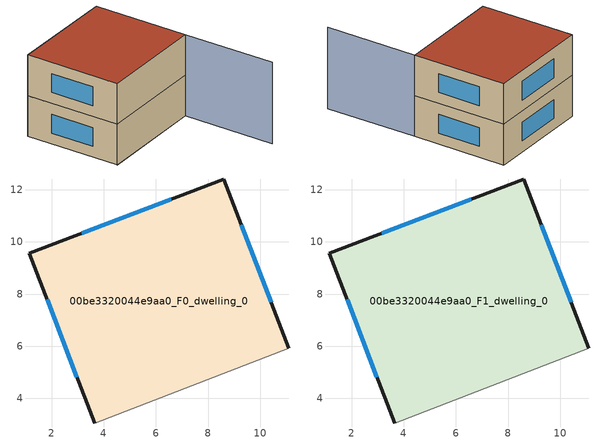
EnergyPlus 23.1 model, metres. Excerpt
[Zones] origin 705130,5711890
00be3320044e9aa0_F0_dwelling_0
 floor ground (EU_floor_Construction): 8.6,12.41 11.09,5.93 3.65,3.06 1.15,9.56 z0
 wall outside (EU_wall_Construction): 11.09,5.93 8.6,12.41 1.15,9.56 3.65,3.06 z0:3
 wall adiabatic (EU_wall_Construction): 3.65,3.06 11.09,5.93 z0:3
 window (EU_Window_Construction): 10.41,7.68 9.27,10.66 / 1.83,7.8 2.98,4.82 / 6.59,11.64 3.17,10.33 z0.81:2.19
00be3320044e9aa0_F1_dwelling_0
 floor to 00be3320044e9aa0_F0_dwelling_0 (EU_floor_Construction): 8.6,12.41 11.09,5.93 3.65,3.06 1.15,9.56 z3
 wall outside (EU_wall_Construction): 11.09,5.93 8.6,12.41 1.15,9.56 3.65,3.06 z3:6
 wall adiabatic (EU_wall_Construction): 3.65,3.06 11.09,5.93 z3:6
 window (EU_Window_Construction): 10.41,7.68 9.27,10.66 / 1.83,7.8 2.98,4.82 / 6.59,11.64 3.17,10.33 z3.81:5.19
 roof outside (EU_roof_Construction): 11.09,5.93 8.6,12.41 1.15,9.56 3.65,3.06 z6
shading: 3.64,3.05 11.09,5.93 / 11.09,5.93 13.52,-0.37 z0:6
[Building]
EU S2 Campaign: North Axis=0; Terrain=City; Solar Distribution=FullExterior
[Site:Location]
London: Latitude=51.5; Longitude=-0.5; Time Zone=0; Elevation=25
[SizingPeriod:WeatherFileDays]
AnnualSizingPeriod: Begin Month=1; Begin Day of Month=1; End Month=12; End Day of Month=31; Day of Week for Start Day=Monday; Use Weather File Daylight Saving Period=No; Use Weather File Rain and Snow Indicators=No
[MATERIAL]
EU_InternalMass_Material: Roughness=MediumRough; Thickness=0.1; Conductivity=1; Density=1800; Specific Heat=900; Thermal Absorptance=0.9; Solar Absorptance=0.7; Visible Absorptance=0.7
[MATERIAL:NOMASS] Roughness=MediumRough; Thermal Absorptance=0.9; Solar Absorptance=0.7; Visible Absorptance=0.7
Name | Thermal Resistance
EU_wall_NoMass | 0.727863
EU_roof_NoMass | 0.773354
EU_floor_NoMass | 1.79329
[WINDOWMATERIAL:SIMPLEGLAZINGSYSTEM]
EU_Window_SimpleGlazing: UFactor=2.58614; Solar Heat Gain Coefficient=0.76; Visible Transmittance=0.76
[CONSTRUCTION]
EU_wall_Construction: EU_wall_NoMass
EU_roof_Construction: EU_roof_NoMass
EU_floor_Construction: EU_floor_NoMass
EU_Window_Construction: EU_Window_SimpleGlazing
EU_InternalMass_Construction: EU_InternalMass_Material
[ZONE] Type=1; Multiplier=1; Ceiling Height=autocalculate; Floor Area=autocalculate; Part of Total Floor Area=Yes
Name | Volume
00be3320044e9aa0_F0_dwelling_0 | 166.365
00be3320044e9aa0_F1_dwelling_0 | 166.366
[INTERNALMASS] Construction=EU_InternalMass_Construction; Surface Area=55.4549
Name | Zone or ZoneList
00be3320044e9aa0_F0_dwelling_0_EU_InternalMass | 00be3320044e9aa0_F0_dwelling_0
00be3320044e9aa0_F1_dwelling_0_EU_InternalMass | 00be3320044e9aa0_F1_dwelling_0
[OTHEREQUIPMENT] Fuel Type=Electricity; Design Level Calculation Method=Watts/Area; Power per Zone Floor Area=1; Fraction Latent=0; Fraction Radiant=0; Fraction Lost=0; Carbon Dioxide Generation Rate=0; EndUse Subcategory=EU_Step8_InternalGains
Name | Zone or ZoneList or Space or SpaceList | Schedule
EU_Step8_InternalGain_00be3320044e9aa0_F0_dwelling_0_f000 | 00be3320044e9aa0_F0_dwelling_0 | EU_Step8_GainSchedule_00be3320044e9aa0_F0_dwelling_0_f000
EU_Step8_InternalGain_00be3320044e9aa0_F1_dwelling_0_f000 | 00be3320044e9aa0_F1_dwelling_0 | EU_Step8_GainSchedule_00be3320044e9aa0_F1_dwelling_0_f000
[ZONEVENTILATION:DESIGNFLOWRATE] Schedule=EU_AlwaysOn; Design Flow Rate Calculation Method=AirChanges/Hour; Air Changes per Hour=0.484901; Ventilation Type=Natural; Fan Pressure Rise=0; Fan Total Efficiency=1; Constant Term Coefficient=1; Temperature Term Coefficient=0; Velocity Term Coefficient=0; Velocity Squared Term Coefficient=0; Minimum Indoor Temperature=-100; Maximum Indoor Temperature=100; Delta Temperature=-100; Minimum Outdoor Temperature=-100; Maximum Outdoor Temperature=100; Maximum Wind Speed=40
Name | Zone or ZoneList or Space or SpaceList
EU_ConstantAir_00be3320044e9aa0_F0_dwelling_0 | 00be3320044e9aa0_F0_dwelling_0
EU_ConstantAir_00be3320044e9aa0_F1_dwelling_0 | 00be3320044e9aa0_F1_dwelling_0
[HVACTEMPLATE:THERMOSTAT] Constant Heating Setpoint=20; Constant Cooling Setpoint=50
EU_HeatOnly_00be3320044e9aa0_F0_dwelling_0; EU_HeatOnly_00be3320044e9aa0_F1_dwelling_0
[HVACTEMPLATE:ZONE:IDEALLOADSAIRSYSTEM] System Availability Schedule=EU_AlwaysOn; Maximum Heating Supply Air Temperature=50; Minimum Cooling Supply Air Temperature=13; Maximum Heating Supply Air Humidity Ratio=0.0156; Minimum Cooling Supply Air Humidity Ratio=0.0077; Heating Limit=NoLimit; Cooling Limit=NoLimit; Heating Availability Schedule=EU_AlwaysOn; Cooling Availability Schedule=EU_CoolingOff; Dehumidification Control Type=ConstantSensibleHeatRatio; Cooling Sensible Heat Ratio=0.7; Dehumidification Setpoint=60; Humidification Control Type=None; Humidification Setpoint=30; Outdoor Air Method=None; Outdoor Air Flow Rate per Person=0.00944; Outdoor Air Flow Rate per Zone Floor Area=0; Outdoor Air Flow Rate per Zone=0; Demand Controlled Ventilation Type=None; Outdoor Air Economizer Type=NoEconomizer; Heat Recovery Type=None; Sensible Heat Recovery Effectiveness=0.7; Latent Heat Recovery Effectiveness=0.65
Name | Template Thermostat
00be3320044e9aa0_F0_dwelling_0 | EU_HeatOnly_00be3320044e9aa0_F0_dwelling_0
00be3320044e9aa0_F1_dwelling_0 | EU_HeatOnly_00be3320044e9aa0_F1_dwelling_0
[SIZING:ZONE] Zone Cooling Design Supply Air Temperature Input Method=SupplyAirTemperature; Zone Cooling Design Supply Air Temperature=13; Zone Heating Design Supply Air Temperature Input Method=SupplyAirTemperature; Zone Heating Design Supply Air Temperature=50; Zone Cooling Design Supply Air Humidity Ratio=0.008; Zone Heating Design Supply Air Humidity Ratio=0.008; Cooling Design Air Flow Method=DesignDay; Cooling Design Air Flow Rate=0; Cooling Minimum Air Flow per Zone Floor Area=0.000762; Cooling Minimum Air Flow=0; Cooling Minimum Air Flow Fraction=0.2; Heating Design Air Flow Method=DesignDay; Heating Design Air Flow Rate=0; Heating Maximum Air Flow per Zone Floor Area=0.002032; Heating Maximum Air Flow=0.141576; Heating Maximum Air Flow Fraction=0.3; Account for Dedicated Outdoor Air System=No; Dedicated Outdoor Air System Control Strategy=NeutralSupplyAir; Dedicated Outdoor Air Low Setpoint Temperature for Design=autosize; Dedicated Outdoor Air High Setpoint Temperature for Design=autosize; Zone Load Sizing Method=Sensible Load Only No Latent Load; Zone Latent Cooling Design Supply Air Humidity Ratio Input Method=HumidityRatioDifference; Zone Cooling Design Supply Air Humidity Ratio Difference=0.005; Zone Latent Heating Design Supply Air Humidity Ratio Input Method=HumidityRatioDifference; Zone Humidification Design Supply Air Humidity Ratio Difference=0.005
00be3320044e9aa0_F0_dwelling_0; 00be3320044e9aa0_F1_dwelling_0
[SCHEDULE:CONSTANT]
Name | Hourly Value
EU_AlwaysOn | 1
EU_CoolingOff | 0
[SCHEDULE:FILE] Column Number=1; Rows to Skip at Top=0; Number of Hours of Data=8760; Column Separator=Comma; Interpolate to Timestep=No; Minutes per Item=60; Adjust Schedule for Daylight Savings=Yes
Name | File
EU_Step8_GainSchedule_00be3320044e9aa0_F0_dwelling_0_f000 | ../../schedules/00be3320044e9aa0/00be3320044e9aa0_F0_dwelling_0_f000_gain.csv
EU_Step8_GainSchedule_00be3320044e9aa0_F1_dwelling_0_f000 | ../../schedules/00be3320044e9aa0/00be3320044e9aa0_F1_dwelling_0_f000_gain.csv
